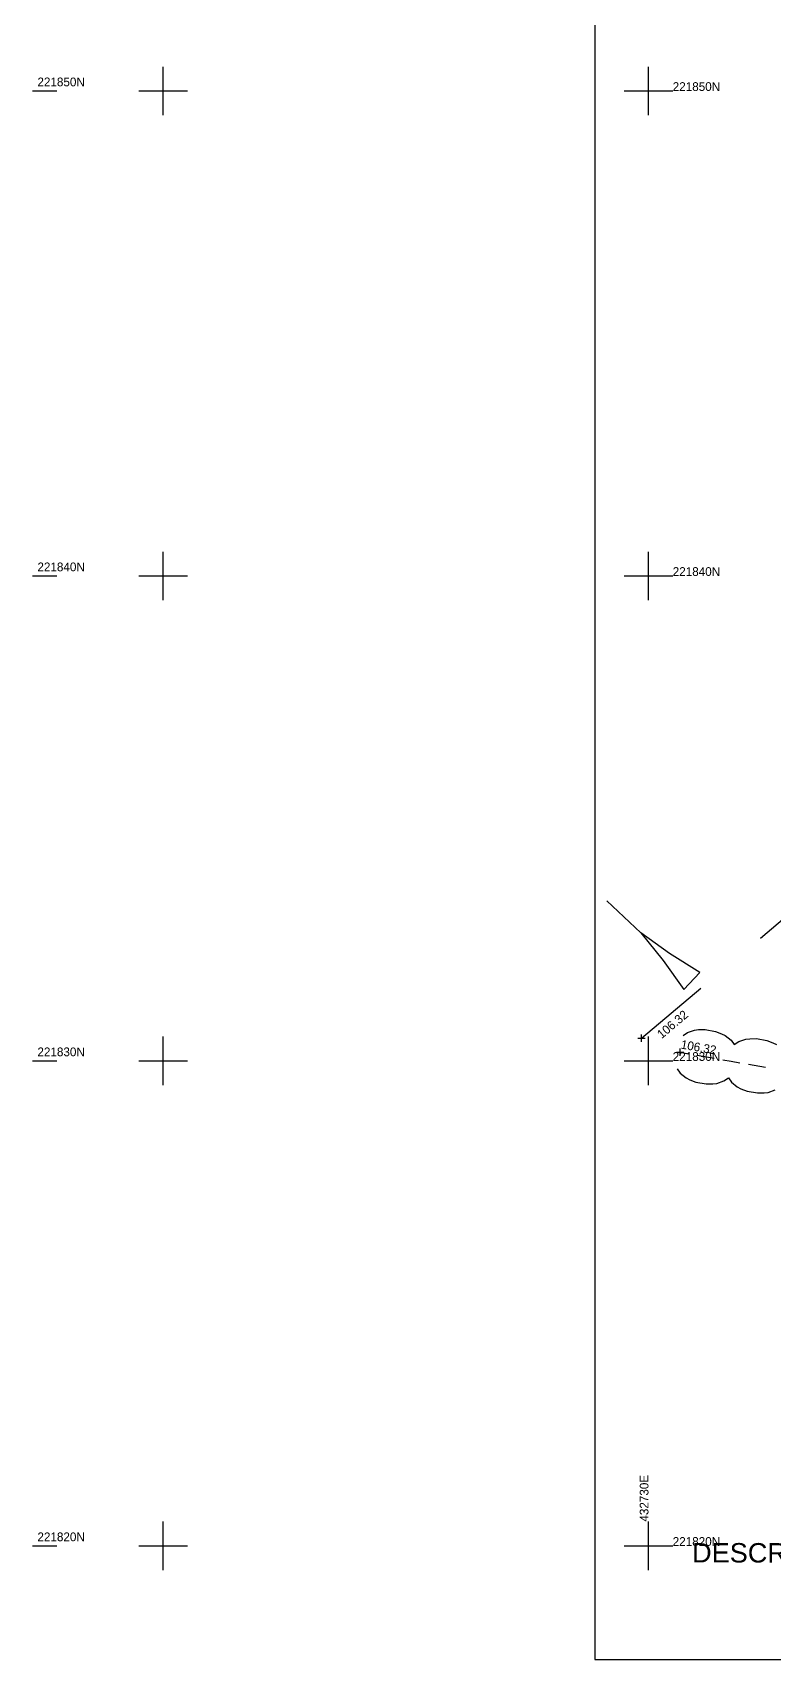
# Model space of a CAD drawing. Header units: millimetres. Extents: x -41320 to 158831, y -39180 to 41963.
# Drawn here: x -41320 to -26053, y -21022 to 12524 of the extents above; entities that cross this region are included whole.
import ezdxf

# ---------------------------------------------------------------- set-up
doc = ezdxf.new("R2010")
doc.units = ezdxf.units.MM
doc.linetypes.add('DASHED', pattern=[16, 8, -8])
for name, color, linetype, true_color in [('NEW_GF_1', 7, 'Continuous', 0xffffff), ('SV___GRID', 7, 'Continuous', 0xffffff), ('SV_LAND_FORM_LEVELS', 7, 'Continuous', 0xffffff), ('SV_LAND_FORMS', 7, 'Continuous', 0xffffff), ('SV_MISC_TEXT', 7, 'Continuous', 0xffffff), ('SV_VEGETATION', 7, 'Continuous', 0xffffff), ('SV_VEGETATION_LEVELS', 7, 'Continuous', 0xffffff), ('TITLE_BLOCK', 7, 'Continuous', 0xffffff)]:
    doc.layers.add(name, color=color, linetype=linetype, true_color=true_color)
doc.styles.add('ARIAL', font='ARIAL.TTF', dxfattribs={"height": 0.2})

# ---------------------------------------------------------------- blocks, each defined once
blk = doc.blocks.new('PT_PLUS00064')
at = {"layer": 'SV_VEGETATION_LEVELS', "color": 1, "linetype": 'Continuous', "ltscale": 200}
for p, q in [((0, 75), (150, 75)), ((75, 0), (75, 150))]:
    blk.add_line(p, q, dxfattribs=at)
at = {"layer": 'SV_VEGETATION_LEVELS'}
blk.add_attdef('PAT_NAME', (0, 0), '', height=1, dxfattribs=at)
blk = doc.blocks.new('PT_PLUS00086')
at = {"layer": 'SV_LAND_FORM_LEVELS', "color": 1, "linetype": 'Continuous', "ltscale": 200}
for p, q in [((0, 75), (150, 75)), ((75, 0), (75, 150))]:
    blk.add_line(p, q, dxfattribs=at)
at = {"layer": 'SV_LAND_FORM_LEVELS'}
blk.add_attdef('PAT_NAME', (0, 0), '', height=1, dxfattribs=at)
blk = doc.blocks.new('GLOBALTADPOLE00167')
at = {"layer": 'SV_MISC_TEXT', "color": 1, "linetype": 'Continuous', "ltscale": 200}
for p, q in [((701, 1166), (0, 1826)), ((701, 1166), (1162, 600)), ((1294, 741), (701, 1166)), ((1919, 351), (1294, 741)), ((1162, 600), (1589, 0)), ((1589, 0), (1919, 351))]:
    blk.add_line(p, q, dxfattribs=at)
at = {"layer": 'SV_MISC_TEXT'}
blk.add_attdef('PAT_NAME', (0, 0), '', height=1, dxfattribs=at)
blk = doc.blocks.new('F25A318B')
at = {"layer": 'NEW_GF_1', "color": 1, "linetype": 'Continuous', "ltscale": 200}
for p, q in [((0, 42045), (0, 0)), ((0, 0), (48375, 0))]:
    blk.add_line(p, q, dxfattribs=at)
at = {"layer": 'NEW_GF_1'}
blk.add_attdef('Sfb', (0, 0), '', height=1, dxfattribs=at)
blk = doc.blocks.new('088948EA')
at = {"layer": 'TITLE_BLOCK', "color": 15, "linetype": 'Continuous', "ltscale": 200, "style": 'ARIAL'}
blk.add_text('DESCRIPTION', height=400, rotation=359.9494, dxfattribs=at).set_placement((2000, 2000))
at = {"layer": 'TITLE_BLOCK'}
blk.add_attdef('Sfb', (0, 0), '', height=1, dxfattribs=at)

msp = doc.modelspace()

# ---------------------------------------------------------------- linework, layer by layer
at = {"layer": 'SV___GRID', "color": 1, "linetype": 'Continuous', "ltscale": 200}
for p, q in [((-38628, 10820), (-38628, 11820)), ((-28628, 10820), (-28628, 11820)), ((-41320, 11320), (-40820, 11320)), ((-39128, 11320), (-38128, 11320)), ((-29128, 11320), (-28128, 11320)), ((-38628, 820), (-38628, 1820)), ((-28628, 820), (-28628, 1820)), ((-41320, 1320), (-40820, 1320)), ((-39128, 1320), (-38128, 1320)), ((-29128, 1320), (-28128, 1320)), ((-38628, -9180), (-38628, -8180)), ((-28628, -9180), (-28628, -8180)), ((-41320, -8680), (-40820, -8680)), ((-39128, -8680), (-38128, -8680)), ((-29128, -8680), (-28128, -8680)), ((-38628, -19180), (-38628, -18180)), ((-28628, -19180), (-28628, -18180)), ((-41320, -18680), (-40820, -18680)), ((-39128, -18680), (-38128, -18680)), ((-29128, -18680), (-28128, -18680))]:
    msp.add_line(p, q, dxfattribs=at)
at = {"layer": 'SV_LAND_FORMS', "color": 1, "linetype": 'DASHED', "ltscale": 200}
msp.add_line((-28770, -8210), (-25502, -5457), dxfattribs=at)
at = {"layer": 'SV_VEGETATION', "color": 1, "linetype": 'Continuous', "ltscale": 200}
for p, q in [((-27824, -8096), (-27679, -8046)), ((-27679, -8046), (-27595, -8035)), ((-27595, -8035), (-27459, -8034)), ((-27459, -8034), (-27248, -8071)), ((-27916, -8156), (-27824, -8096)), ((-27248, -8071), (-27120, -8119)), ((-27120, -8119), (-27045, -8158)), ((-27045, -8158), (-26926, -8255)), ((-26926, -8255), (-26860, -8343)), ((-26860, -8343), (-26768, -8283)), ((-26768, -8283), (-26623, -8233)), ((-26623, -8233), (-26539, -8222)), ((-26539, -8222), (-26403, -8221)), ((-26403, -8221), (-26191, -8258)), ((-26191, -8258), (-26064, -8306)), ((-26064, -8306), (-25989, -8345)), ((-27977, -8501), (-27802, -8532)), ((-27626, -8563), (-27274, -8625)), ((-27098, -8656), (-26921, -8688)), ((-26921, -8688), (-26746, -8719)), ((-28038, -8845), (-27972, -8933)), ((-27972, -8933), (-27853, -9030)), ((-27853, -9030), (-27778, -9069)), ((-27074, -9092), (-26982, -9032)), ((-26982, -9032), (-26916, -9120)), ((-26569, -8750), (-26218, -8812)), ((-27778, -9069), (-27651, -9117)), ((-27651, -9117), (-27440, -9154)), ((-27440, -9154), (-27303, -9153)), ((-27303, -9153), (-27220, -9143)), ((-27220, -9143), (-27074, -9092)), ((-26916, -9120), (-26797, -9217)), ((-26797, -9217), (-26722, -9256)), ((-26722, -9256), (-26595, -9304)), ((-26595, -9304), (-26383, -9341)), ((-26383, -9341), (-26247, -9340)), ((-26247, -9340), (-26163, -9330)), ((-26163, -9330), (-26018, -9279))]:
    msp.add_line(p, q, dxfattribs=at)

# ---------------------------------------------------------------- block references
at = {"layer": 'NEW_GF_1'}
msp.add_blockref('F25A318B', (-29730, -21022), dxfattribs=at)
at = {"layer": 'SV_LAND_FORM_LEVELS'}
msp.add_blockref('PT_PLUS00086', (-28845, -8285), dxfattribs=at)
at = {"layer": 'SV_MISC_TEXT'}
msp.add_blockref('GLOBALTADPOLE00167', (-29487, -7208), dxfattribs=at)
at = {"layer": 'SV_VEGETATION_LEVELS'}
msp.add_blockref('PT_PLUS00064', (-28052, -8576), dxfattribs=at)
at = {"layer": 'TITLE_BLOCK'}
msp.add_blockref('088948EA', (-29730, -21022), dxfattribs=at)

# ---------------------------------------------------------------- texts
at = {"layer": 'SV___GRID', "color": 1, "linetype": 'Continuous', "ltscale": 200}
for s, p in [('221850N', (-41220, 11416)), ('221850N', (-28128, 11320)), ('221840N', (-41220, 1416)), ('221840N', (-28128, 1320)), ('221830N', (-41220, -8584)), ('221830N', (-28128, -8680)), ('221820N', (-41220, -18584)), ('221820N', (-28128, -18680))]:
    msp.add_text(s, height=180, dxfattribs=at).set_placement(p)
msp.add_text('432730E', height=180, rotation=90, dxfattribs=at).set_placement((-28628, -18180))
at = {"layer": 'SV_LAND_FORM_LEVELS', "color": 1, "linetype": 'Continuous', "ltscale": 200}
msp.add_text('106.32', height=180, rotation=40.1161, dxfattribs=at).set_placement((-28356, -8232))
at = {"layer": 'SV_VEGETATION_LEVELS', "color": 1, "linetype": 'Continuous', "ltscale": 200}
msp.add_text('106.32', height=180, rotation=350.145, dxfattribs=at).set_placement((-27972, -8424))

doc.saveas('drawing.dxf')
